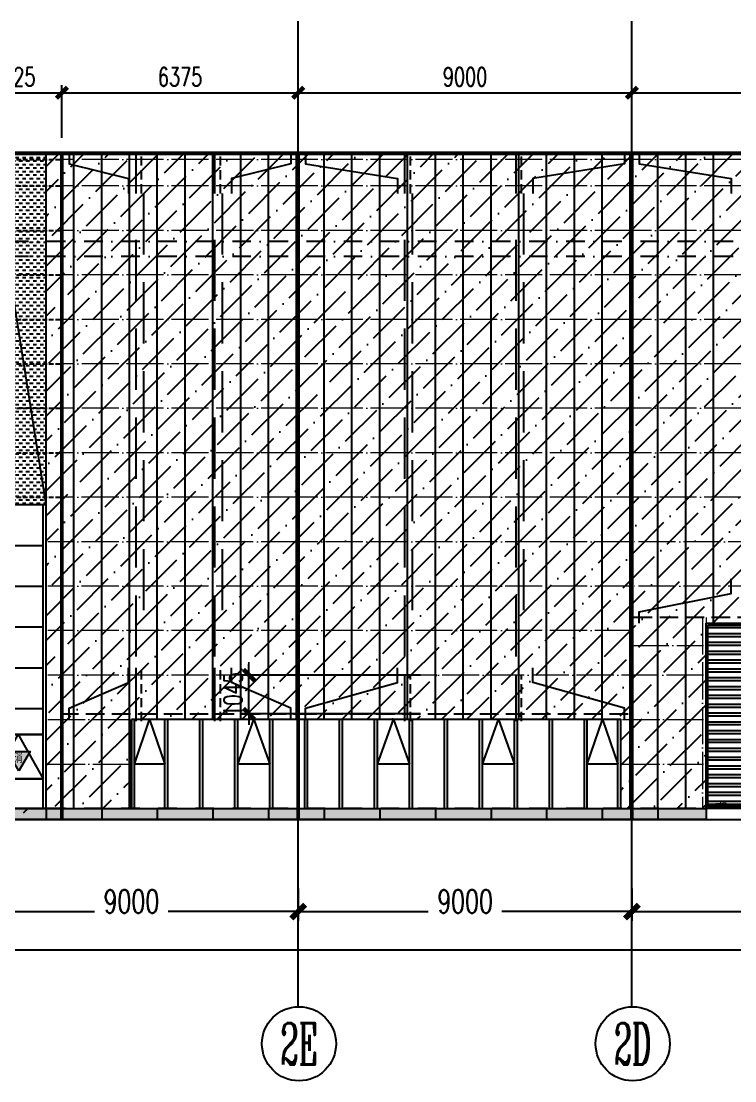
# Model space of a CAD drawing. Extents: x -2072575 to 87763, y -155913 to 742026.
# Drawn here: x -954871 to -935625, y 499738 to 528335 of the extents above; entities that cross this region are included whole.
import ezdxf
from ezdxf.enums import TextEntityAlignment as Align

# ---------------------------------------------------------------- set-up
doc = ezdxf.new("R2010")
doc.units = 0
doc.header["$LTSCALE"] = 1000
for name, pattern in [('20剖面图$0$DASH', [0.35, 0.25, -0.1]), ('__DASH', [0.35, 0.25, -0.1]), ('CENTER', [2, 1.25, -0.25, 0.25, -0.25]), ('DASHDOT', [1, 0.5, -0.25, 0, -0.25]), ('DASHED', [0.75, 0.5, -0.25]), ('DOT', [0.25, 0, -0.25]), ('DOTE', [2.42, 2, -0.2, 0.02, -0.2]), ('HIDDEN2', [0.1875, 0.125, -0.0625])]:
    doc.linetypes.add(name, pattern=pattern)
doc.layers.get('Defpoints').update_dxf_attribs({"color": 210})
for name, color, linetype in [('!ZN1-填充-8', 8, 'Continuous'), ('!ZN1-文字-7', 7, 'Continuous'), ('!ZN1-标注-173', 173, 'Continuous'), ('!ZN3-玻璃幕墙-4', 4, 'Continuous'), ('!ZN4-辅助材料-1', 1, 'Continuous'), ('12圆钢+30钢套管撑杆', 3, 'Continuous'), ('12圆钢斜拉条', 30, 'Continuous'), ('12圆钢直拉条', 22, 'Continuous'), ('250×150×4.5×8 H型钢', 3, 'HIDDEN2'), ('3符号', 3, 'Continuous'), ('3铝板幕墙', 3, 'Continuous'), ('4玻璃幕墙', 4, 'Continuous'), ('60x60x5钢方管', 6, '20剖面图$0$DASH'), ('A-AXIS-DOTE', 14, 'DOTE'), ('A-HATCH-2', 251, 'Continuous'), ('A-LIN-V', 9, 'Continuous'), ('A-云线', 50, 'Continuous'), ('A-门窗表显示尺寸', 160, 'Continuous'), ('AS-WALL', 40, 'Continuous'), ('DIM', 173, 'Continuous'), ('DOT', 8, 'DOT'), ('DOTE', 1, 'CENTER'), ('IE-填充-JYZS', 7, 'Continuous'), ('压型钢板', 23, 'Continuous')]:
    doc.layers.add(name, color=color, linetype=linetype)
doc.layers.add('冷弯薄壁C型钢 250x75x20x3.0', color=51, linetype='DOTE', lineweight=0)
doc.layers.add('梁', color=4, linetype='Continuous', lineweight=18)
doc.styles.add('_TCH_AXIS', font='COMPLEX', dxfattribs={"bigfont": 'GBCBIG'})
doc.styles.add('A-STANDARD', font='SIMPLEX', dxfattribs={"bigfont": 'GBCBIG'})
doc.styles.add('DHTEXT-1', font='romans.shx', dxfattribs={"width": 0.7, "bigfont": 'chinese.shx'})
doc.styles.add('样式 1', font='romans.shx', dxfattribs={"width": 0.7, "bigfont": 'chinese.shx'})
doc.dimstyles.new('ZN200', dxfattribs={"dimscale": 200, "dimtxt": 2.5, "dimasz": 1.5, "dimexe": 1, "dimexo": 2, "dimgap": 0.9, "dimtad": 1, "dimdec": 0, "dimdsep": 46, "dimtxsty": 'DHTEXT-1', "dimblk": 'ARCHTICK', "dimcen": 2.5, "dimclrd": 173, "dimclre": 173, "dimclrt": 7, "dimazin": 2, "dimtfac": 1, "dimtdec": 0, "dimtix": 1, "dimtmove": 2, "dimatfit": 3, "dimfxl": 0, "dimtolj": 1, "dimtzin": 0, "dimarcsym": 0})
doc.dimstyles.new('ZN250', dxfattribs={"dimscale": 250, "dimtxt": 2.5, "dimasz": 1.5, "dimexe": 1, "dimexo": 2, "dimgap": 0.9, "dimtad": 1, "dimdec": 0, "dimdsep": 46, "dimtxsty": 'DHTEXT-1', "dimblk": 'ARCHTICK', "dimcen": 2.5, "dimclrd": 173, "dimclre": 173, "dimclrt": 7, "dimazin": 2, "dimtfac": 1, "dimtdec": 0, "dimtix": 1, "dimtmove": 2, "dimatfit": 3, "dimfxl": 0, "dimarcsym": 0})

# ---------------------------------------------------------------- blocks, each defined once
blk = doc.blocks.new('*U215')
at = {"layer": '!ZN3-玻璃幕墙-4', "color": 7, "ltscale": 10}
blk.add_lwpolyline([(0, 0), (670, 1200), (1340, 0)], dxfattribs=at)
blk = doc.blocks.new('消防救援口标识')
blk.add_wipeout([(0, 0), (-150, 260), (150, 260)]).dxf.layer = '!ZN1-标注-173'
at = {"layer": '!ZN1-填充-8'}
h = blk.add_hatch(color=252, dxfattribs=at)
h.dxf.hatch_style = 1
h.paths.add_polyline_path([(0, 0), (-150, 260), (150, 260)])
at = {"layer": '!ZN1-标注-173'}
blk.add_lwpolyline([(0, 0), (-150, 260), (150, 260)], close=True, dxfattribs=at)
at = {"layer": '!ZN1-文字-7', "ltscale": 1.5, "style": '样式 1', "width": 0.7}
blk.add_text('消', height=120, dxfattribs=at).set_placement((-62, 164), align=Align.MIDDLE_LEFT)
blk = doc.blocks.new('20250905093159')
at = {"layer": '!ZN1-填充-8'}
h = blk.add_hatch(dxfattribs=at)
h.set_pattern_fill('ANSI36', color=252, scale=300, style=0)
h.set_pattern_definition([(45, (1082178.47, -507087.46), (252.5697, 926.08891), [1190.625, -238.125, 0, -238.125])])
h.paths.add_polyline_path([(113500, 17650), (139000, 17650), (139000, 0), (136300, 0), (136300, 5000), (131300, 5000), (131300, 0), (130401, 0), (113491, 0), (111971, -300), (112000, 0), (113500, 0), (129000, 0), (129000, 2400), (115800, 2400), (115800, 0), (113500, 0)])
h = blk.add_hatch(dxfattribs=at)
h.set_pattern_fill('DOTS', color=252, scale=100, style=0)
h.set_pattern_definition([(0, (1067699.68, -507087.46), (79.375, 158.75), [0, -158.75])])
h.paths.add_polyline_path([(86500, 0), (131300, 0), (131300, -300), (86500, -300)])
at = {"layer": 'IE-填充-JYZS', "ltscale": 10}
h = blk.add_hatch(dxfattribs=at)
h.set_pattern_fill('DASH', color=252, scale=100)
h.set_pattern_definition([(0, (1082178.47, -507087.465), (95.25, 95.25), [95.25, -95.25])])
h.paths.add_polyline_path([(112000, 8200), (113500, 8200), (113500, 17650), (112000, 17650)])
at = {"layer": '!ZN3-玻璃幕墙-4', "color": 252, "ltscale": 10}
for points in [[(115880, 1200), (116291, 2400), (116703, 1200)], [(118669, 1200), (119100, 2400), (119531, 1200)], [(122440, 1200), (122871, 2400), (123303, 1200)], [(125269, 1200), (125700, 2400), (126131, 1200)], [(128097, 1200), (128509, 2400), (128920, 1200)]]:
    blk.add_lwpolyline(points, dxfattribs=at)
at = {"layer": '3铝板幕墙', "color": 252, "ltscale": 1000}
for p, q in [((113500, 0), (113500, -300)), ((115000, 0), (115000, -300)), ((116500, 0), (116500, -300)), ((118000, 0), (118000, -300)), ((119500, 0), (119500, -300)), ((121000, 0), (121000, -300)), ((122500, 0), (122500, -300)), ((124000, 0), (124000, -300)), ((125500, 0), (125500, -300)), ((127000, 0), (127000, -300)), ((128500, 0), (128500, -300)), ((130000, 0), (130000, -300))]:
    blk.add_line(p, q, dxfattribs=at)
blk.add_lwpolyline([(86500, 0), (131300, 0), (131300, -300), (86500, -300)], close=True, dxfattribs=at)
at = {"layer": '4玻璃幕墙', "color": 252, "ltscale": 1.5}
for p, q in [((112000, 8200), (113500, 8200)), ((113420, 0), (113420, 8200)), ((113500, 0), (113500, 8200)), ((112080, 7100), (113420, 7100)), ((112080, 6000), (113420, 6000)), ((112080, 4900), (113420, 4900)), ((112080, 3800), (113420, 3800)), ((112080, 2700), (113420, 2700)), ((112080, 2000), (113420, 2000)), ((116703, 1200), (115880, 1200)), ((119531, 1200), (118669, 1200)), ((123303, 1200), (122440, 1200)), ((126131, 1200), (125269, 1200)), ((128920, 1200), (128097, 1200)), ((112080, 800), (113420, 800)), ((113500, 0), (112000, 0))]:
    blk.add_line(p, q, dxfattribs=at)
at = {"layer": '4玻璃幕墙', "color": 252, "ltscale": 10}
for p, q in [((115800, 0), (115800, 2400)), ((115880, 0), (115880, 2400)), ((116703, 0), (116703, 2400)), ((116783, 0), (116783, 2400)), ((117646, 0), (117646, 2400)), ((117726, 0), (117726, 2400)), ((118589, 0), (118589, 2400)), ((118669, 0), (118669, 2400)), ((119531, 0), (119531, 2400)), ((119611, 0), (119611, 2400)), ((120474, 0), (120474, 2400)), ((120554, 0), (120554, 2400)), ((121417, 0), (121417, 2400)), ((121497, 0), (121497, 2400)), ((122360, 0), (122360, 2400)), ((122440, 0), (122440, 2400)), ((123303, 0), (123303, 2400)), ((123383, 0), (123383, 2400)), ((124246, 0), (124246, 2400)), ((124326, 0), (124326, 2400)), ((125189, 0), (125189, 2400)), ((125269, 0), (125269, 2400)), ((126131, 0), (126131, 2400)), ((126211, 0), (126211, 2400)), ((127074, 0), (127074, 2400)), ((127154, 0), (127154, 2400)), ((128017, 0), (128017, 2400)), ((128097, 0), (128097, 2400)), ((128920, 0), (128920, 2400))]:
    blk.add_line(p, q, dxfattribs=at)
at = {"layer": '4玻璃幕墙', "ltscale": 1.5}
for p, q in [((113420, 2000), (112080, 2000)), ((113420, 2000), (112080, 2000)), ((113420, 2000), (112080, 2000)), ((113420, 2000), (112080, 2000)), ((113420, 800), (112080, 800)), ((113420, 800), (112080, 800)), ((113420, 800), (112080, 800)), ((113420, 800), (112080, 800))]:
    blk.add_line(p, q, dxfattribs=at)
at = {"layer": '4玻璃幕墙', "color": 252, "ltscale": 10}
blk.add_lwpolyline([(115800, 2400), (115800, 0), (129000, 0), (129000, 2400), (115800, 2400)], dxfattribs=at)
at = {"layer": 'A-LIN-V', "color": 252}
for p, q in [((157100, 17700), (-900, 17700)), ((157100, 17650), (-900, 17650)), ((113500, 8200), (113500, 17650)), ((113500, 0), (112000, 0)), ((131300, 0), (131300, -300))]:
    blk.add_line(p, q, dxfattribs=at)
at = {"layer": 'AS-WALL', "color": 252}
blk.add_lwpolyline([(113500, 8200), (113500, 8200), (112000, 17650)], dxfattribs=at)
at = {"layer": '压型钢板', "color": 252, "ltscale": 10}
for p, q in [((113500, 0), (113500, 17700)), ((114250, 0), (114250, 17700)), ((115000, 0), (115000, 17700)), ((115750, 0), (115750, 17700)), ((116500, 2400), (116500, 17700)), ((117250, 2400), (117250, 17700)), ((118000, 2400), (118000, 17700)), ((118750, 2400), (118750, 17700)), ((119500, 2400), (119500, 17700)), ((120250, 2400), (120250, 17700)), ((121000, 2400), (121000, 17700)), ((121750, 2400), (121750, 17700)), ((122500, 2400), (122500, 17700)), ((123250, 2400), (123250, 17700)), ((124000, 2400), (124000, 17700)), ((124750, 2400), (124750, 17700)), ((125500, 2400), (125500, 17700)), ((126250, 2400), (126250, 17700)), ((127000, 2400), (127000, 17700)), ((127750, 2400), (127750, 17700)), ((128500, 2400), (128500, 17700)), ((129250, 0), (129250, 17700)), ((130000, 0), (130000, 17700)), ((130750, 0), (130750, 17700)), ((131500, 5000), (131500, 17700))]:
    blk.add_line(p, q, dxfattribs=at)
at = {"layer": '!ZN3-玻璃幕墙-4', "color": 252, "ltscale": 500}
blk.add_blockref('*U215', (112080, 800), dxfattribs=at)
at = {"layer": '!ZN4-辅助材料-1', "xscale": 2, "yscale": 2, "zscale": 2}
blk.add_blockref('消防救援口标识', (112767, 1018), dxfattribs=at)
at = {"layer": '!ZN3-玻璃幕墙-4', "color": 252, "ltscale": 500}
blk.add_blockref('*U215', (112080, 800), dxfattribs=at)
at = {"layer": '!ZN4-辅助材料-1', "xscale": 2, "yscale": 2, "zscale": 2}
blk.add_blockref('消防救援口标识', (112767, 1018), dxfattribs=at)
at = {"layer": '!ZN3-玻璃幕墙-4', "color": 252, "ltscale": 10}
blk.add_lwpolyline([(112080, 800), (112750, 2000), (113420, 800)], dxfattribs=at)
at = {"layer": '!ZN4-辅助材料-1', "xscale": 2, "yscale": 2, "zscale": 2}
blk.add_blockref('消防救援口标识', (112767, 1018), dxfattribs=at)
blk.add_blockref('消防救援口标识', (112767, 1018), dxfattribs=at)
blk = doc.blocks.new('_ArchTick')
at = {"color": 0, "linetype": 'ByBlock', "const_width": 0.4}
blk.add_lwpolyline([(-0.5, -0.5), (0.5, 0.5)], dxfattribs=at)
blk = doc.blocks.new('*D1794')
at = {"layer": 'Defpoints', "color": 0, "ltscale": 2500, "transparency": 16777216}
for p in [(-900, -1657), (157100, -1657), (157100, -3824)]:
    blk.add_point(p, dxfattribs=at)
at = {"layer": 'DIM', "color": 173, "linetype": 'ByBlock', "lineweight": -2, "ltscale": 2500, "transparency": 16777216}
for p, q in [((-900, -2157), (-900, -4074)), ((157100, -2157), (157100, -4074)), ((-900, -3824), (76719, -3824)), ((157100, -3824), (79481, -3824))]:
    blk.add_line(p, q, dxfattribs=at)
at = {"layer": 'DIM', "color": 173, "lineweight": -2, "ltscale": 2500, "transparency": 16777216, "xscale": 375, "yscale": 375, "zscale": 375, "rotation": 180}
blk.add_blockref('_ArchTick', (-900, -3824), dxfattribs=at)
at = {"layer": 'DIM', "color": 173, "lineweight": -2, "ltscale": 2500, "transparency": 16777216, "xscale": 375, "yscale": 375, "zscale": 375}
blk.add_blockref('_ArchTick', (157100, -3824), dxfattribs=at)
at = {"layer": 'DIM', "color": 7, "ltscale": 2500, "transparency": 16777216, "insert": (78100, -3549), "char_height": 625, "attachment_point": 5, "style": 'DHTEXT-1'}
blk.add_mtext('158000', dxfattribs=at)
blk = doc.blocks.new('*D1813')
at = {"layer": 'Defpoints', "color": 0, "ltscale": 2500, "transparency": 16777216}
for p in [(111300, -1657), (120300, -1657), (120300, -2784)]:
    blk.add_point(p, dxfattribs=at)
at = {"layer": 'DIM', "color": 173, "linetype": 'ByBlock', "lineweight": -2, "ltscale": 2500, "transparency": 16777216}
for p, q in [((111300, -2157), (111300, -3034)), ((120300, -2157), (120300, -3034)), ((111300, -2784), (114804, -2784)), ((120300, -2784), (116796, -2784))]:
    blk.add_line(p, q, dxfattribs=at)
at = {"layer": 'DIM', "color": 173, "lineweight": -2, "ltscale": 2500, "transparency": 16777216, "xscale": 375, "yscale": 375, "zscale": 375, "rotation": 180}
blk.add_blockref('_ArchTick', (111300, -2784), dxfattribs=at)
at = {"layer": 'DIM', "color": 173, "lineweight": -2, "ltscale": 2500, "transparency": 16777216, "xscale": 375, "yscale": 375, "zscale": 375}
blk.add_blockref('_ArchTick', (120300, -2784), dxfattribs=at)
at = {"layer": 'DIM', "color": 7, "ltscale": 2500, "transparency": 16777216, "insert": (115800, -2509), "char_height": 625, "attachment_point": 5, "style": 'DHTEXT-1'}
blk.add_mtext('9000', dxfattribs=at)
blk = doc.blocks.new('*D1814')
at = {"layer": 'Defpoints', "color": 0, "ltscale": 2500, "transparency": 16777216}
for p in [(120300, -1657), (129300, -1657), (129300, -2784)]:
    blk.add_point(p, dxfattribs=at)
at = {"layer": 'DIM', "color": 173, "linetype": 'ByBlock', "lineweight": -2, "ltscale": 2500, "transparency": 16777216}
for p, q in [((120300, -2157), (120300, -3034)), ((129300, -2157), (129300, -3034)), ((120300, -2784), (123804, -2784)), ((129300, -2784), (125796, -2784))]:
    blk.add_line(p, q, dxfattribs=at)
at = {"layer": 'DIM', "color": 173, "lineweight": -2, "ltscale": 2500, "transparency": 16777216, "xscale": 375, "yscale": 375, "zscale": 375, "rotation": 180}
blk.add_blockref('_ArchTick', (120300, -2784), dxfattribs=at)
at = {"layer": 'DIM', "color": 173, "lineweight": -2, "ltscale": 2500, "transparency": 16777216, "xscale": 375, "yscale": 375, "zscale": 375}
blk.add_blockref('_ArchTick', (129300, -2784), dxfattribs=at)
at = {"layer": 'DIM', "color": 7, "ltscale": 2500, "transparency": 16777216, "insert": (124800, -2509), "char_height": 625, "attachment_point": 5, "style": 'DHTEXT-1'}
blk.add_mtext('9000', dxfattribs=at)
blk = doc.blocks.new('*D1815')
at = {"layer": 'Defpoints', "color": 0, "ltscale": 2500, "transparency": 16777216}
for p in [(129300, -1657), (138300, -1657), (138300, -2784)]:
    blk.add_point(p, dxfattribs=at)
at = {"layer": 'DIM', "color": 173, "linetype": 'ByBlock', "lineweight": -2, "ltscale": 2500, "transparency": 16777216}
for p, q in [((129300, -2157), (129300, -3034)), ((138300, -2157), (138300, -3034)), ((129300, -2784), (132804, -2784)), ((138300, -2784), (134796, -2784))]:
    blk.add_line(p, q, dxfattribs=at)
at = {"layer": 'DIM', "color": 173, "lineweight": -2, "ltscale": 2500, "transparency": 16777216, "xscale": 375, "yscale": 375, "zscale": 375, "rotation": 180}
blk.add_blockref('_ArchTick', (129300, -2784), dxfattribs=at)
at = {"layer": 'DIM', "color": 173, "lineweight": -2, "ltscale": 2500, "transparency": 16777216, "xscale": 375, "yscale": 375, "zscale": 375}
blk.add_blockref('_ArchTick', (138300, -2784), dxfattribs=at)
at = {"layer": 'DIM', "color": 7, "ltscale": 2500, "transparency": 16777216, "insert": (133800, -2509), "char_height": 625, "attachment_point": 5, "style": 'DHTEXT-1'}
blk.add_mtext('9000', dxfattribs=at)
blk = doc.blocks.new('卓越-轴号')
blk.add_circle((0, 0), 4)
at = {"color": 0, "style": '_TCH_AXIS', "width": 1.041667, "flags": 8}
blk.add_attdef('A', text='', height=4.48, dxfattribs=at).set_placement((-2, -2.24), (2, -2.24), align=Align.FIT)
blk = doc.blocks.new('JLM5050')
at = {"layer": 'A-HATCH-2'}
h = blk.add_hatch(dxfattribs=at)
h.set_pattern_fill('ANSI32', color=256, scale=50, angle=45)
h.set_pattern_definition([(180, (0, 0), (-1e-14, -238.125), []), (180, (-79.38, 79.38), (-1e-14, -238.125), [])])
h.paths.add_polyline_path([(-1643430, 522187), (-1638530, 522187), (-1638530, 517287), (-1643430, 517287)])
at = {"layer": 'A-AXIS-DOTE', "linetype": '__DASH', "ltscale": 2}
blk.add_line((-1640980, 517237), (-1640980, 522237), dxfattribs=at)
at = {"layer": 'A-LIN-V'}
blk.add_lwpolyline([(-1643480, 522237), (-1638480, 522237), (-1638480, 517237), (-1643480, 517237)], close=True, dxfattribs=at)
at = {"layer": 'A-门窗表显示尺寸'}
blk.add_lwpolyline([(-1643430, 522187), (-1638530, 522187), (-1638530, 517287), (-1643430, 517287)], close=True, dxfattribs=at)
at = {"layer": 'A-门窗表显示尺寸', "color": 3, "style": 'A-STANDARD', "width": 0.705882}
blk.add_text('JLM5050', height=59.5, dxfattribs=at).set_placement((-1643230, 517317))
blk = doc.blocks.new('*D3542')
at = {"layer": 'Defpoints', "color": 0, "ltscale": 10, "transparency": 16777216}
for p in [(-929400, 526405), (-938400, 524787), (-929400, 524787)]:
    blk.add_point(p, dxfattribs=at)
at = {"layer": 'DIM', "color": 173, "linetype": 'ByBlock', "lineweight": -2, "ltscale": 10, "transparency": 16777216}
for p, q in [((-938400, 525187), (-938400, 526605)), ((-929400, 525187), (-929400, 526605)), ((-938400, 526405), (-929400, 526405))]:
    blk.add_line(p, q, dxfattribs=at)
at = {"layer": 'DIM', "color": 173, "lineweight": -2, "ltscale": 10, "transparency": 16777216, "xscale": 300, "yscale": 300, "zscale": 300, "rotation": 180}
blk.add_blockref('_ArchTick', (-938400, 526405), dxfattribs=at)
at = {"layer": 'DIM', "color": 173, "lineweight": -2, "ltscale": 10, "transparency": 16777216, "xscale": 300, "yscale": 300, "zscale": 300}
blk.add_blockref('_ArchTick', (-929400, 526405), dxfattribs=at)
at = {"layer": 'DIM', "color": 7, "ltscale": 10, "transparency": 16777216, "insert": (-933900, 526835), "char_height": 500, "attachment_point": 5, "style": 'DHTEXT-1'}
blk.add_mtext('\\A1;9000', dxfattribs=at)
blk = doc.blocks.new('*D3543')
at = {"layer": 'Defpoints', "color": 0, "ltscale": 10, "transparency": 16777216}
for p in [(-938400, 526405), (-947400, 524787), (-938400, 524787)]:
    blk.add_point(p, dxfattribs=at)
at = {"layer": 'DIM', "color": 173, "linetype": 'ByBlock', "lineweight": -2, "ltscale": 10, "transparency": 16777216}
for p, q in [((-947400, 525187), (-947400, 526605)), ((-938400, 525187), (-938400, 526605)), ((-947400, 526405), (-938400, 526405))]:
    blk.add_line(p, q, dxfattribs=at)
at = {"layer": 'DIM', "color": 173, "lineweight": -2, "ltscale": 10, "transparency": 16777216, "xscale": 300, "yscale": 300, "zscale": 300, "rotation": 180}
blk.add_blockref('_ArchTick', (-947400, 526405), dxfattribs=at)
at = {"layer": 'DIM', "color": 173, "lineweight": -2, "ltscale": 10, "transparency": 16777216, "xscale": 300, "yscale": 300, "zscale": 300}
blk.add_blockref('_ArchTick', (-938400, 526405), dxfattribs=at)
at = {"layer": 'DIM', "color": 7, "ltscale": 10, "transparency": 16777216, "insert": (-942900, 526835), "char_height": 500, "attachment_point": 5, "style": 'DHTEXT-1'}
blk.add_mtext('\\A1;9000', dxfattribs=at)
blk = doc.blocks.new('*D3544')
at = {"layer": 'Defpoints', "color": 0, "ltscale": 10, "transparency": 16777216}
for p in [(-947400, 526405), (-953775, 524787), (-947400, 524787)]:
    blk.add_point(p, dxfattribs=at)
at = {"layer": 'DIM', "color": 173, "linetype": 'ByBlock', "lineweight": -2, "ltscale": 10, "transparency": 16777216}
for p, q in [((-953775, 525187), (-953775, 526605)), ((-947400, 525187), (-947400, 526605)), ((-953775, 526405), (-947400, 526405))]:
    blk.add_line(p, q, dxfattribs=at)
at = {"layer": 'DIM', "color": 173, "lineweight": -2, "ltscale": 10, "transparency": 16777216, "xscale": 300, "yscale": 300, "zscale": 300, "rotation": 180}
blk.add_blockref('_ArchTick', (-953775, 526405), dxfattribs=at)
at = {"layer": 'DIM', "color": 173, "lineweight": -2, "ltscale": 10, "transparency": 16777216, "xscale": 300, "yscale": 300, "zscale": 300}
blk.add_blockref('_ArchTick', (-947400, 526405), dxfattribs=at)
at = {"layer": 'DIM', "color": 7, "ltscale": 10, "transparency": 16777216, "insert": (-950587, 526835), "char_height": 500, "attachment_point": 5, "style": 'DHTEXT-1'}
blk.add_mtext('\\A1;6375', dxfattribs=at)
blk = doc.blocks.new('*D3545')
at = {"layer": 'Defpoints', "color": 0, "ltscale": 10, "transparency": 16777216}
for p in [(-953775, 526405), (-956400, 524787), (-953775, 524787)]:
    blk.add_point(p, dxfattribs=at)
at = {"layer": 'DIM', "color": 173, "linetype": 'ByBlock', "lineweight": -2, "ltscale": 10, "transparency": 16777216}
for p, q in [((-956400, 525187), (-956400, 526605)), ((-953775, 525187), (-953775, 526605)), ((-956400, 526405), (-953775, 526405))]:
    blk.add_line(p, q, dxfattribs=at)
at = {"layer": 'DIM', "color": 173, "lineweight": -2, "ltscale": 10, "transparency": 16777216, "xscale": 300, "yscale": 300, "zscale": 300, "rotation": 180}
blk.add_blockref('_ArchTick', (-956400, 526405), dxfattribs=at)
at = {"layer": 'DIM', "color": 173, "lineweight": -2, "ltscale": 10, "transparency": 16777216, "xscale": 300, "yscale": 300, "zscale": 300}
blk.add_blockref('_ArchTick', (-953775, 526405), dxfattribs=at)
at = {"layer": 'DIM', "color": 7, "ltscale": 10, "transparency": 16777216, "insert": (-955087, 526835), "char_height": 500, "attachment_point": 5, "style": 'DHTEXT-1'}
blk.add_mtext('\\A1;2625', dxfattribs=at)
blk = doc.blocks.new('*D3577')
at = {"layer": 'Defpoints', "color": 0, "ltscale": 10, "transparency": 16777216}
for p in [(-948728, 510687), (-943700, 510687), (-943700, 509642)]:
    blk.add_point(p, dxfattribs=at)
at = {"layer": 'DIM', "color": 173, "linetype": 'ByBlock', "lineweight": -2, "ltscale": 10, "transparency": 16777216}
for p, q in [((-948728, 510687), (-948728, 510987)), ((-944100, 510687), (-948928, 510687)), ((-948728, 509642), (-948728, 510687)), ((-944100, 509642), (-948928, 509642)), ((-948728, 509642), (-948728, 509342))]:
    blk.add_line(p, q, dxfattribs=at)
at = {"layer": 'DIM', "color": 173, "lineweight": -2, "ltscale": 10, "transparency": 16777216, "xscale": 300, "yscale": 300, "zscale": 300}
for p, rotation in [((-948728, 510687), 270), ((-948728, 509642), 90)]:
    blk.add_blockref('_ArchTick', p, dxfattribs=dict(at, rotation=rotation))
at = {"layer": 'DIM', "color": 7, "ltscale": 10, "transparency": 16777216, "insert": (-949158, 510165), "char_height": 500, "attachment_point": 5, "rotation": 90, "style": 'DHTEXT-1'}
blk.add_mtext('\\A1;1045', dxfattribs=at)
blk = doc.blocks.new('20250821140123')
at = {"layer": 'DOT', "linetype": 'DASHDOT'}
for p, q in [((163030.7, 17700), (-7959.1, 17700)), ((163030.7, 15300), (-7959.1, 15300)), ((163030.7, 14900), (-7959.1, 14900)), ((163030.7, 0), (-7959.1, 0))]:
    blk.add_line(p, q, dxfattribs=at)
at = {"layer": 'DOTE', "ltscale": 250}
for p, q in [((120300, -5350), (120300, 21247.6)), ((129300, -5350), (129300, 21247.6))]:
    blk.add_line(p, q, dxfattribs=at)
at = {"layer": '3符号', "color": 7}
ref = blk.add_blockref('卓越-轴号', (120321.1, -6349.8), dxfattribs=dict(at, xscale=250, yscale=250, zscale=250))
ref.add_attrib('A', '2E', dxfattribs={"layer": '0', "color": 0, "height": 1120, "style": '_TCH_AXIS', "width": 0.520833}).set_placement((119821.1, -6909.8), (120821.1, -6909.8), align=Align.FIT)
ref = blk.add_blockref('卓越-轴号', (129321.1, -6349.8), dxfattribs=dict(at, xscale=250, yscale=250, zscale=250))
ref.add_attrib('A', '2D', dxfattribs={"layer": '0', "color": 0, "height": 1120, "style": '_TCH_AXIS', "width": 0.506757}).set_placement((128821.1, -6909.8), (129821.1, -6909.8), align=Align.FIT)
at = {"layer": 'DIM', "ltscale": 2500}
for base, p1, p2, picture, middle in [((157100, -3824.1), (-900, -1657.5), (157100, -1657.5), '*D1794', (78100, -3549.1)), ((120300, -2784.1), (111300, -1657.5), (120300, -1657.5), '*D1813', (115800, -2509.1)), ((129300, -2784.1), (120300, -1657.5), (129300, -1657.5), '*D1814', (124800, -2509.1)), ((138300, -2784.1), (129300, -1657.5), (138300, -1657.5), '*D1815', (133800, -2509.1))]:
    dim = blk.add_linear_dim(base=base, p1=p1, p2=p2, angle=0, dimstyle='ZN250', dxfattribs=at)
    dim.commit()
    dim.dimension.update_dxf_attribs({"geometry": picture, "text_midpoint": middle, "dimtype": 129})

msp = doc.modelspace()

# ---------------------------------------------------------------- linework, layer by layer
at = {"layer": 'AS-WALL'}
msp.add_line((-1075658.8, 506787.5), (-905069, 506787.5), dxfattribs=at)

# ---------------------------------------------------------------- next in the draw order: block references
at = {"layer": '3铝板幕墙', "ltscale": 1000}
msp.add_blockref('20250905093159', (-1067699.7, 507087.5), dxfattribs=at)

# ---------------------------------------------------------------- next in the draw order: linework, layer by layer
at = {"layer": '12圆钢+30钢套管撑杆', "color": 3}
for p, q in [((-951774.7, 523687.5), (-951774.7, 524787.5)), ((-949649.7, 523687.5), (-949649.7, 524787.5)), ((-944524.7, 523687.5), (-944524.7, 524787.5)), ((-941524.7, 523687.5), (-941524.7, 524787.5)), ((-951774.7, 509442.5), (-951774.7, 510887.5)), ((-949649.7, 509442.5), (-949649.7, 510887.5)), ((-944524.7, 509442.5), (-944524.7, 510687.5)), ((-941524.7, 509442.5), (-941524.7, 510687.5))]:
    msp.add_line(p, q, dxfattribs=at)
at = {"layer": '12圆钢+30钢套管撑杆', "color": 3, "linetype": 'DASHED', "ltscale": 0.5}
for p, q in [((-951624.7, 523687.5), (-951624.7, 524787.5)), ((-949499.7, 523687.5), (-949499.7, 524787.5)), ((-944374.7, 523687.5), (-944374.7, 524787.5)), ((-941374.7, 523687.5), (-941374.7, 524787.5)), ((-951624.7, 509442.5), (-951624.7, 510887.5)), ((-949499.7, 509442.5), (-949499.7, 510887.5)), ((-944374.7, 509442.5), (-944374.7, 510687.5)), ((-941374.7, 509442.5), (-941374.7, 510687.5))]:
    msp.add_line(p, q, dxfattribs=at)
at = {"layer": '12圆钢斜拉条', "ltscale": 1000}
for points in [[(-953574.7, 524787.5), (-953574.7, 524487.5), (-951974.7, 524087.5), (-951974.7, 523687.5)], [(-947599.7, 524787.5), (-947599.7, 524487.5), (-949199.7, 524087.5), (-949199.7, 523687.5)], [(-947199.7, 524787.5), (-947199.7, 524487.5), (-944724.7, 524087.5), (-944724.7, 523687.5)], [(-938599.7, 524787.5), (-938599.7, 524487.5), (-941074.7, 524087.5), (-941074.7, 523687.5)], [(-938199.7, 524787.5), (-938199.7, 524487.5), (-935724.7, 524087.5), (-935724.7, 523687.5)], [(-938199.7, 512092.5), (-938199.7, 512392.5), (-935724.7, 512887.5), (-935724.7, 513287.5)], [(-953574.7, 509492.5), (-953574.7, 509792.5), (-951974.7, 510487.5), (-951974.7, 510887.5)], [(-947599.7, 509492.5), (-947599.7, 509792.5), (-949199.7, 510487.5), (-949199.7, 510887.5)], [(-947199.7, 509492.5), (-947199.7, 509792.5), (-944724.7, 510487.5), (-944724.7, 510887.5)], [(-938599.7, 509492.5), (-938599.7, 509792.5), (-941074.7, 510487.5), (-941074.7, 510887.5)]]:
    msp.add_lwpolyline(points, dxfattribs=at)
at = {"layer": '12圆钢直拉条', "ltscale": 1000}
for p, q in [((-951574.7, 523687.5), (-951574.7, 522037.5)), ((-949449.7, 523687.5), (-949449.7, 522037.5)), ((-944324.7, 523687.5), (-944324.7, 522037.5)), ((-941324.7, 523687.5), (-941324.7, 522037.5)), ((-951774.7, 520787.5), (-951774.7, 522437.5)), ((-949649.7, 520787.5), (-949649.7, 522437.5)), ((-944524.7, 520787.5), (-944524.7, 522437.5)), ((-941524.7, 520787.5), (-941524.7, 522437.5)), ((-951574.7, 521287.5), (-951574.7, 519637.5)), ((-949449.7, 521287.5), (-949449.7, 519637.5)), ((-944324.7, 521287.5), (-944324.7, 519637.5)), ((-941324.7, 521287.5), (-941324.7, 519637.5)), ((-951774.7, 518387.5), (-951774.7, 520037.5)), ((-949649.7, 518387.5), (-949649.7, 520037.5)), ((-944524.7, 518387.5), (-944524.7, 520037.5)), ((-941524.7, 518387.5), (-941524.7, 520037.5)), ((-951574.7, 518887.5), (-951574.7, 517237.5)), ((-949449.7, 518887.5), (-949449.7, 517237.5)), ((-944324.7, 518887.5), (-944324.7, 517237.5)), ((-941324.7, 518887.5), (-941324.7, 517237.5)), ((-951774.7, 515987.5), (-951774.7, 517637.5)), ((-949649.7, 515987.5), (-949649.7, 517637.5)), ((-944524.7, 515987.5), (-944524.7, 517637.5)), ((-941524.7, 515987.5), (-941524.7, 517637.5)), ((-951574.7, 516487.5), (-951574.7, 514837.5)), ((-951574.7, 516487.5), (-951574.7, 514837.5)), ((-949449.7, 516487.5), (-949449.7, 514837.5)), ((-949449.7, 516487.5), (-949449.7, 514837.5)), ((-944324.7, 516487.5), (-944324.7, 514837.5)), ((-941324.7, 516487.5), (-941324.7, 514837.5)), ((-951774.7, 513587.5), (-951774.7, 515237.5)), ((-949649.7, 513587.5), (-949649.7, 515237.5)), ((-944524.7, 513587.5), (-944524.7, 515237.5)), ((-941524.7, 513587.5), (-941524.7, 515237.5)), ((-951574.7, 514087.5), (-951574.7, 512437.5)), ((-949449.7, 514087.5), (-949449.7, 512437.5)), ((-944324.7, 514087.5), (-944324.7, 512437.5)), ((-941324.7, 514087.5), (-941324.7, 512437.5)), ((-951774.7, 511187.5), (-951774.7, 512837.5)), ((-949649.7, 511187.5), (-949649.7, 512837.5)), ((-944524.7, 511187.5), (-944524.7, 512837.5)), ((-941524.7, 511187.5), (-941524.7, 512837.5))]:
    msp.add_line(p, q, dxfattribs=at)
at = {"layer": '250×150×4.5×8 H型钢', "linetype": '20剖面图$0$DASH', "ltscale": 2}
for p, q in [((-928749.7, 512242.5), (-938399.7, 512242.5)), ((-953824.7, 509642.5), (-947449.7, 509642.5)), ((-947399.7, 509642.5), (-938399.7, 509642.5))]:
    msp.add_line(p, q, dxfattribs=at)
at = {"layer": '60x60x5钢方管', "ltscale": 0.5}
for p, q in [((-956399.7, 524600), (-953774.7, 524600)), ((-956399.7, 523887.5), (-953774.7, 523887.5)), ((-956399.7, 522687.5), (-953774.7, 522687.5)), ((-956399.7, 521487.5), (-953774.7, 521487.5)), ((-956399.7, 520287.5), (-953774.7, 520287.5)), ((-956399.7, 519087.5), (-953774.7, 519087.5)), ((-956399.7, 517887.5), (-953774.7, 517887.5)), ((-956399.7, 516687.5), (-953774.7, 516687.5)), ((-956399.7, 515487.5), (-953774.7, 515487.5))]:
    msp.add_line(p, q, dxfattribs=at)
at = {"layer": '冷弯薄壁C型钢 250x75x20x3.0', "ltscale": 0.5}
for p, q in [((-947399.7, 524600), (-953774.7, 524600)), ((-938399.7, 524600), (-947399.7, 524600)), ((-929399.7, 524600), (-938399.7, 524600)), ((-947399.7, 523887.5), (-953774.7, 523887.5)), ((-938399.7, 523887.5), (-947399.7, 523887.5)), ((-929399.7, 523887.5), (-938399.7, 523887.5)), ((-947399.7, 522687.5), (-953774.7, 522687.5)), ((-938399.7, 522687.5), (-947399.7, 522687.5)), ((-929399.7, 522687.5), (-938399.7, 522687.5)), ((-947399.7, 521487.5), (-953774.7, 521487.5)), ((-938399.7, 521487.5), (-947399.7, 521487.5)), ((-929399.7, 521487.5), (-938399.7, 521487.5)), ((-947399.7, 520287.5), (-953774.7, 520287.5)), ((-938399.7, 520287.5), (-947399.7, 520287.5)), ((-929399.7, 520287.5), (-938399.7, 520287.5)), ((-947399.7, 519087.5), (-953774.7, 519087.5)), ((-938399.7, 519087.5), (-947399.7, 519087.5)), ((-929399.7, 519087.5), (-938399.7, 519087.5)), ((-947399.7, 517887.5), (-953774.7, 517887.5)), ((-938399.7, 517887.5), (-947399.7, 517887.5)), ((-929399.7, 517887.5), (-938399.7, 517887.5)), ((-947399.7, 516687.5), (-953774.7, 516687.5)), ((-938399.7, 516687.5), (-947399.7, 516687.5)), ((-929399.7, 516687.5), (-938399.7, 516687.5)), ((-947401.7, 515487.5), (-953776.7, 515487.5)), ((-938399.7, 515487.5), (-947399.7, 515487.5)), ((-929399.7, 515487.5), (-938399.7, 515487.5)), ((-947401.7, 514287.5), (-954149.7, 514287.5)), ((-938399.7, 514287.5), (-947399.7, 514287.5)), ((-928749.7, 514287.5), (-938399.7, 514287.5)), ((-947401.7, 513087.5), (-954149.7, 513087.5)), ((-938399.7, 513087.5), (-947399.7, 513087.5)), ((-928749.7, 513087.5), (-938399.7, 513087.5)), ((-936497.2, 512242.5), (-936497.2, 507087.5)), ((-936399.7, 512242.5), (-936399.7, 507087.5)), ((-947401.7, 511887.5), (-954149.7, 511887.5)), ((-938399.7, 511887.5), (-947399.7, 511887.5)), ((-938399.7, 511487.5), (-936469.7, 511487.5)), ((-947401.7, 510687.5), (-954149.7, 510687.5)), ((-936469.7, 510687.5), (-947399.7, 510687.5)), ((-954149.7, 509487.5), (-951949.7, 509487.5)), ((-938649.7, 509487.5), (-936469.7, 509487.5)), ((-954149.7, 508287.5), (-951949.7, 508287.5)), ((-938649.7, 508287.5), (-936469.7, 508287.5)), ((-954149.7, 507087.5), (-951949.7, 507087.5)), ((-938649.7, 507087.5), (-936469.7, 507087.5))]:
    msp.add_line(p, q, dxfattribs=at)
at = {"layer": '梁', "color": 1, "ltscale": 10, "const_width": 100}
msp.add_lwpolyline([(-953774.7, 524787.5), (-953774.7, 506787.5)], dxfattribs=at)
at = {"layer": '梁', "ltscale": 10, "const_width": 100}
for points in [[(-947399.7, 524787.5), (-947399.7, 506787.5)], [(-938399.7, 524787.5), (-938399.7, 506787.5)]]:
    msp.add_lwpolyline(points, dxfattribs=at)

# ---------------------------------------------------------------- next in the draw order: block references
at = {"layer": 'A-LIN-V'}
msp.add_blockref('JLM5050', (707080.5, -10150), dxfattribs=at)
at = {"layer": 'A-云线', "ltscale": 10}
msp.add_blockref('20250821140123', (-1067699.7, 507087.5), dxfattribs=at)

# ---------------------------------------------------------------- next in the draw order: dimensions: what is measured, and where the dimension line sits
at = {"layer": 'DIM', "ltscale": 10}
for base, p1, p2, picture, middle in [((-953774.7, 526404.7), (-956399.7, 524787.5), (-953774.7, 524787.5), '*D3545', (-955087.2, 526834.7)), ((-947399.7, 526404.7), (-953774.7, 524787.5), (-947399.7, 524787.5), '*D3544', (-950587.2, 526834.7)), ((-938399.7, 526404.7), (-947399.7, 524787.5), (-938399.7, 524787.5), '*D3543', (-942899.7, 526834.7)), ((-929399.7, 526404.7), (-938399.7, 524787.5), (-929399.7, 524787.5), '*D3542', (-933899.7, 526834.7))]:
    dim = msp.add_linear_dim(base=base, p1=p1, p2=p2, dimstyle='ZN200', override={"dimfxl": 2}, dxfattribs=at)
    dim.commit()
    dim.dimension.update_dxf_attribs({"geometry": picture, "text_midpoint": middle})
dim = msp.add_linear_dim(base=(-948728.4, 510687.5), p1=(-943699.7, 509642.5), p2=(-943699.7, 510687.5), angle=90, dimstyle='ZN200', override={"dimfxl": 2}, dxfattribs=at)
dim.commit()
dim.dimension.update_dxf_attribs({"geometry": '*D3577', "text_midpoint": (-949158.4, 510165)})

doc.saveas('drawing.dxf')
